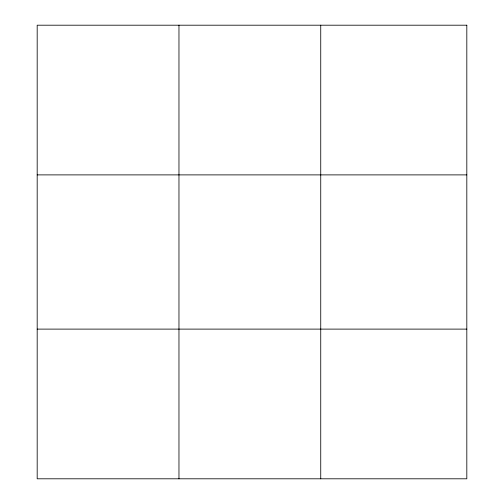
<?xml version="1.0" encoding="UTF-8"?>
<svg xmlns="http://www.w3.org/2000/svg" width="504" height="504" viewBox="0 0 504 504"><rect width="100%" height="100%" fill="white"/><g stroke="black" fill="none" stroke-linecap="round" stroke-linejoin="round"><path stroke-width="0.76" d="M178.964 478.8L178.964 25.2M37.183 174.888L466.817 174.888M37.183 329.112L466.817 329.112M320.739 25.2L320.739 478.8M466.817 25.2L466.817 478.8L37.183 478.8L37.183 25.2L466.817 25.2"/></g></svg>
